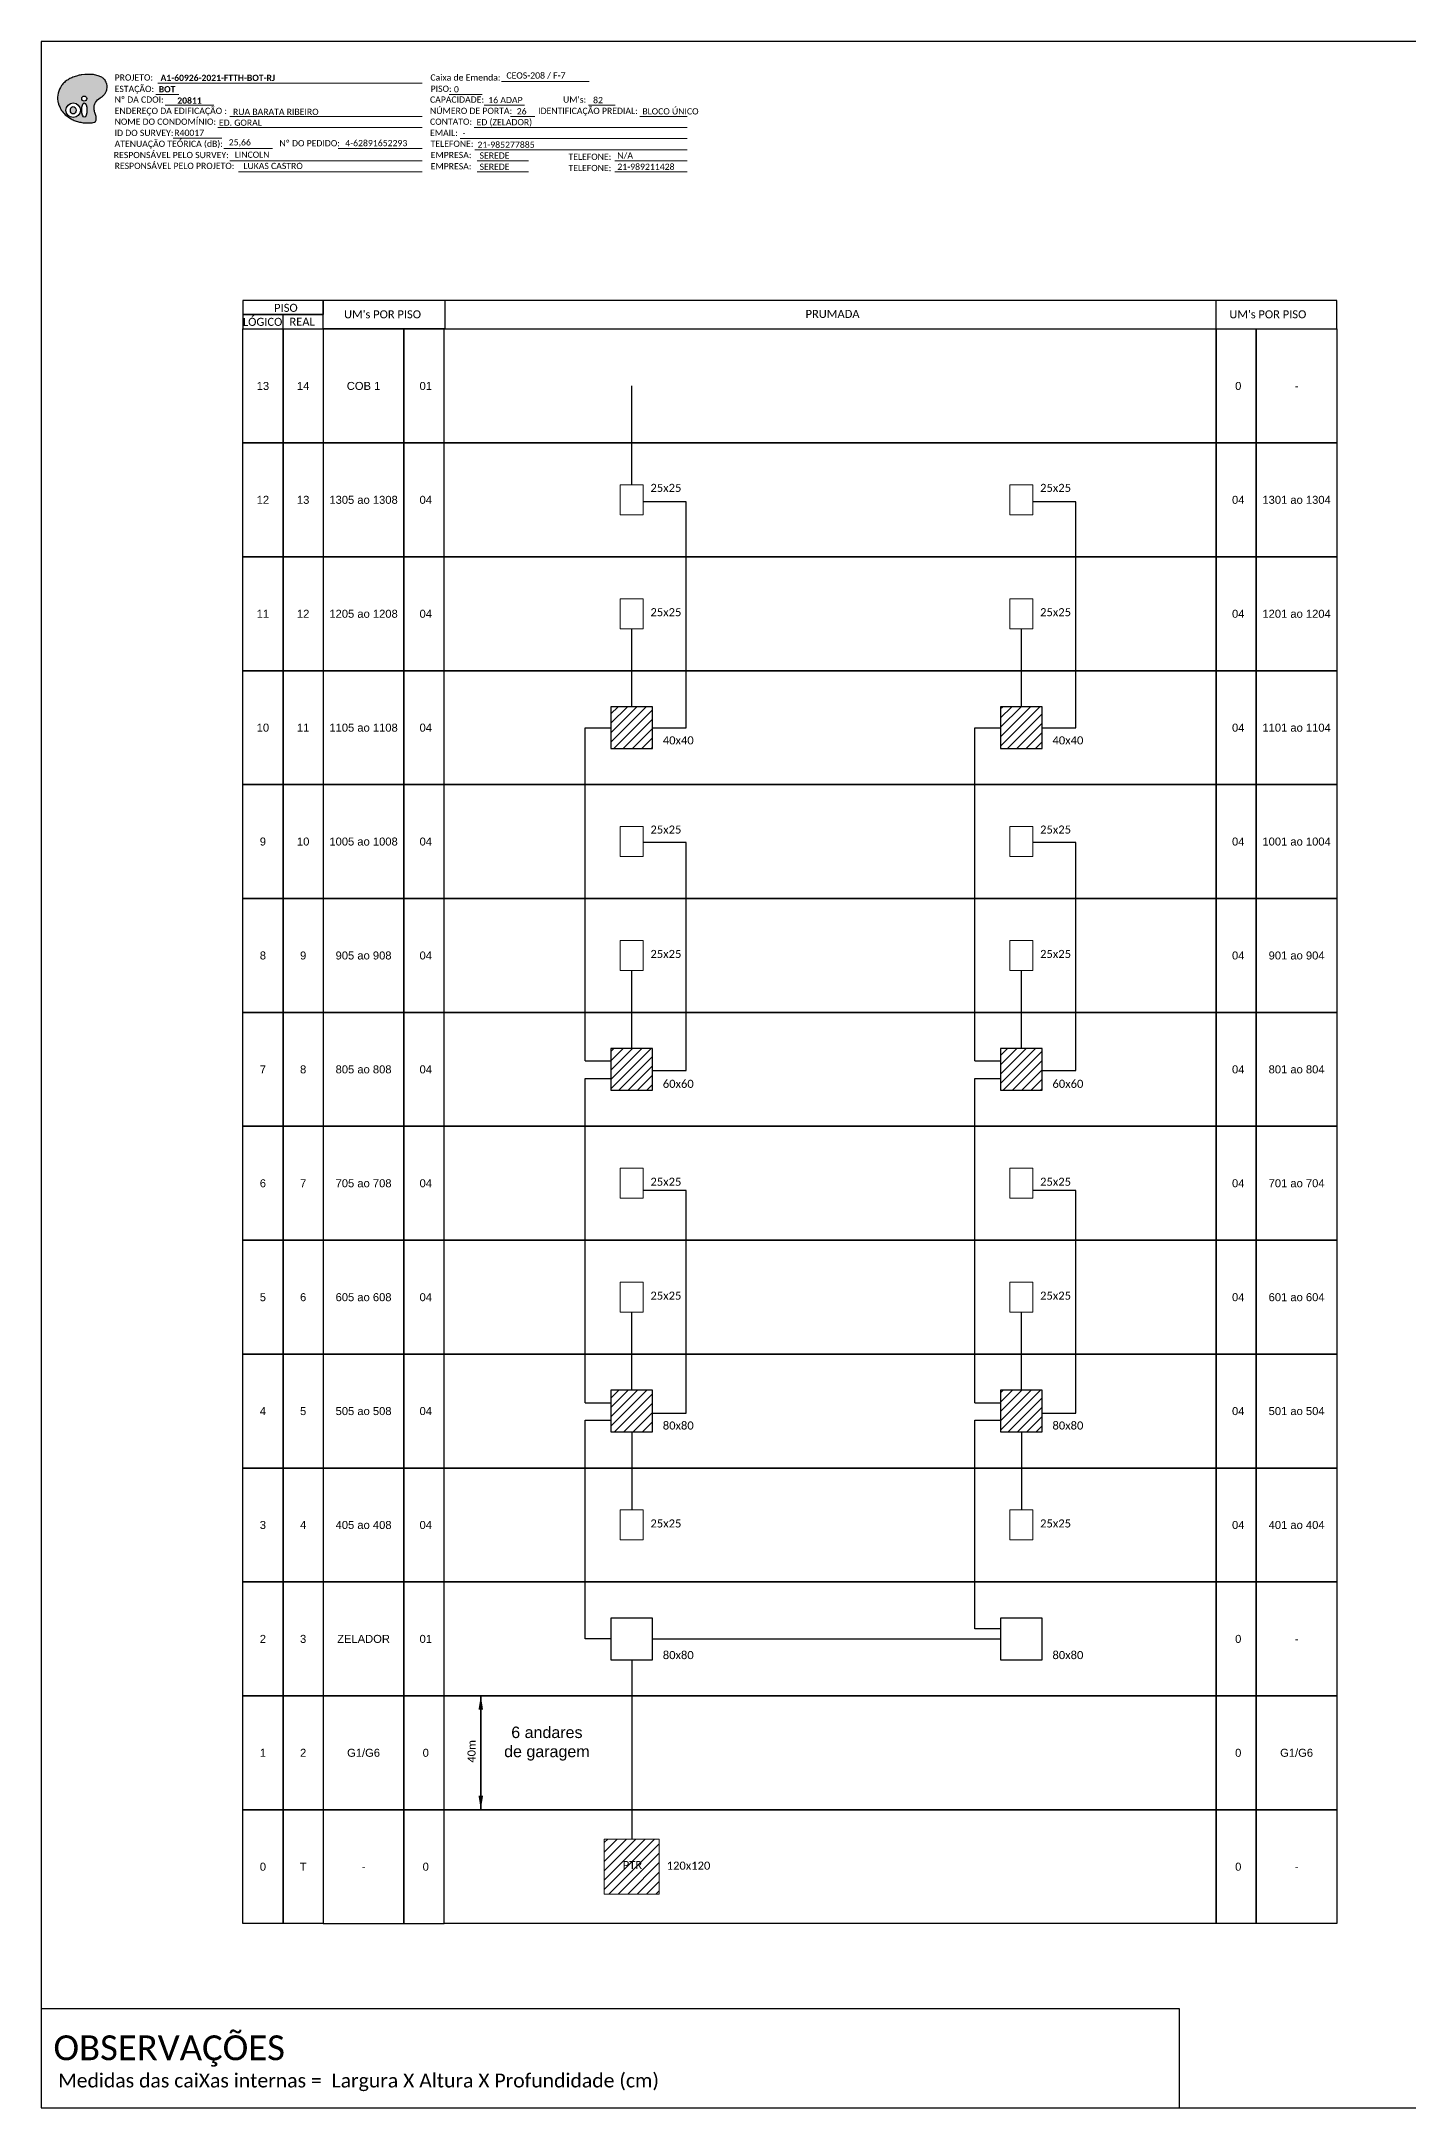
# Model space of a CAD drawing. Extents: x -89 to 1639, y 705 to 1299.
# Drawn here: x 800 to 1193, y 705 to 1299 of the extents above; entities that cross this region are included whole.
import ezdxf
from ezdxf.enums import TextEntityAlignment as Align

# ---------------------------------------------------------------- set-up
doc = ezdxf.new("R2010")
doc.units = 0
doc.styles.add('ARIAL', font='arial.ttf')
doc.styles.get("Standard").update_dxf_attribs({"font": 'arial.ttf'})
doc.styles.add('WMF-Calibri0', font='CALIBRI.TTF')
doc.styles.add('WMF-Calibri1', font='CALIBRIB.TTF')
doc.dimstyles.get("Standard").update_dxf_attribs({"dimtxt": 0.18, "dimasz": 0.18, "dimexe": 0.18, "dimexo": 0.0625, "dimgap": 0.09, "dimtad": 0, "dimtih": 1, "dimtoh": 1, "dimdec": 4, "dimzin": 0, "dimdsep": 46, "dimtxsty": 'Standard', "dimcen": 0.09, "dimadec": 0, "dimazin": 0, "dimtfac": 1, "dimtdec": 4, "dimtofl": 0, "dimtmove": 0, "dimatfit": 3, "dimfxl": 0, "dimtolj": 1, "dimtzin": 0, "dimarcsym": 0})
pattern_1 = [(45, (-79.5, -29.3219), (-1.3470384, 1.3470384), [])]

# ---------------------------------------------------------------- blocks, each defined once
blk = doc.blocks.new('OI')
h = blk.add_hatch(color=40)
edge = h.paths.add_edge_path()
edge.add_spline(control_points=[(4.35, -0.67), (3.92, -0.99), (3.26, -1.5), (2.81, -2.59), (2.9, -3.5), (3.06, -4.27), (3.31, -4.85), (3.37, -5.39), (3.4, -5.88), (3.2, -6.4), (2.54, -6.61), (1.65, -6.63), (0.55, -6.67), (-0.56, -6.42), (-1.61, -6.14), (-2.77, -5.61), (-3.92, -4.77), (-4.89, -3.7), (-5.34, -2.65), (-5.6, -1.94), (-5.85, -0.96), (-5.71, 0.47), (-5.1, 2.02), (-4.14, 3.02), (-3.3, 3.61), (-2.37, 4.16), (-1.36, 4.44), (-0.56, 4.7), (0.79, 4.85), (2.24, 4.97), (3.79, 4.57), (4.67, 4.21), (5.44, 3.65), (5.76, 2.99), (6.03, 2.21), (6.01, 1.46), (5.72, 0.64), (5.31, 0.08), (4.88, -0.38), (4.51, -0.55), (4.35, -0.67)], knot_values=[0, 0, 0, 0, 1.60434, 2.417191, 3.427595, 4.282808, 4.776746, 5.304182, 5.888771, 6.258406, 6.858137, 7.79129, 8.986195, 10.124242, 11.187857, 12.242908, 13.953784, 15.414161, 16.515391, 17.349188, 17.675853, 19.552021, 21.515531, 22.568638, 23.63245, 24.621084, 25.782718, 26.745347, 27.142653, 29.870543, 31.004649, 31.921532, 32.709589, 33.801391, 34.042471, 35.192333, 35.971461, 36.628871, 37.254359, 37.836911, 37.836911, 37.836911, 37.836911], degree=3, periodic=0)
h.paths.add_polyline_path([(1.13, -0.87, -1), (-0.04, -0.87, -1)], flags=16)
edge = h.paths.add_edge_path(flags=16)
edge.add_ellipse((0.56, -3.59), major_axis=(-0.02, 1.71), ratio=0.361305, start_angle=0, end_angle=360)
h.paths.add_polyline_path([(-0.36, -3.62, -1), (-3.8, -3.62, -1)], flags=16)
edge = h.paths.add_edge_path(flags=0)
edge.add_ellipse((-2.08, -3.62), major_axis=(0, 0.885), ratio=0.758294, start_angle=0, end_angle=360)
at = {"color": 40}
for centre, radius in [((-2.08, -3.62), 1.72), ((0.54, -0.87), 0.587)]:
    blk.add_circle(centre, radius, dxfattribs=at)
blk.add_ellipse((-2.08, -3.62), major_axis=(0, 0.885), ratio=0.758294, start_param=-3.141592653589792, end_param=3.141592653589792, dxfattribs=at)
blk.add_ellipse((0.56, -3.59), major_axis=(-0.02, 1.71), ratio=0.361305, dxfattribs=at)
at = {"color": 40, "start_tangent": (-0.800898, -0.598801), "end_tangent": (-0.800898, -0.598801)}
blk.add_spline([(4.35, -0.67), (3.2, -1.78), (2.9, -2.54), (2.92, -3.55), (3.12, -4.38), (3.28, -4.85), (3.37, -5.37), (3.35, -5.95), (3.2, -6.29), (2.66, -6.55), (1.73, -6.63), (0.54, -6.62), (-0.58, -6.41), (-1.6, -6.11), (-2.56, -5.67), (-3.95, -4.67), (-4.89, -3.56), (-5.37, -2.56), (-5.64, -1.78), (-5.72, -1.46), (-5.63, 0.42), (-4.84, 2.22), (-4.13, 2.99), (-3.27, 3.62), (-2.4, 4.09), (-1.3, 4.47), (-0.37, 4.72), (0.02, 4.77), (2.75, 4.8), (3.85, 4.53), (4.69, 4.16), (5.31, 3.68), (5.85, 2.73), (5.93, 2.5), (5.94, 1.35), (5.67, 0.62), (5.29, 0.08), (4.84, -0.36), (4.35, -0.67)], degree=3, dxfattribs=at)
blk = doc.blocks.new('CARIMBO')
at = {"color": 7, "lineweight": 0}
for points in [[(35.66, -16.79), (111.64, -16.79)], [(134.48, -16.3), (159.61, -16.3)], [(35.15, -20.06), (41.7, -20.06)], [(37.81, -23.14), (51.75, -23.14)], [(119.43, -20.02), (128.92, -20.02)], [(129.48, -23.14), (141.1, -23.14)], [(159.42, -23.14), (167.09, -23.14)], [(52.97, -29.48), (111.64, -29.48)], [(56.38, -26.37), (111.64, -26.37)], [(126.6, -29.48), (187.83, -29.48)], [(137.07, -26.37), (144.01, -26.37)], [(174.24, -26.37), (187.8, -26.37)], [(40.13, -32.55), (54.07, -32.55)], [(54.67, -35.52), (68.61, -35.52)], [(122.56, -32.72), (187.83, -32.72)], [(56.38, -39.07), (111.64, -39.07)], [(126.84, -35.96), (187.83, -35.96)], [(127.45, -39.07), (142.25, -39.07)], [(167.06, -39.07), (187.83, -39.07)], [(58.87, -42.31), (111.64, -42.31)], [(127.45, -42.31), (142.25, -42.31)], [(167.06, -42.31), (187.83, -42.31)]]:
    blk.add_lwpolyline(points, dxfattribs=at)
at = {"color": 7, "xscale": 1.213923925163967, "yscale": 1.213923925163967, "zscale": 1.213923925163967, "rotation": 0.1532896023949059}
blk.add_blockref('OI', (13.86, -20.16), dxfattribs=at)
at = {"color": 7, "lineweight": 0, "style": 'WMF-Calibri0'}
for s, height, p in [('PROJETO:', 1.793, (23.26, -16.04)), ('ESTAÇÃO:', 1.793, (23.26, -19.32)), ('Caixa de Emenda:', 1.7927, (114.02, -16.04)), ('PISO:', 1.793, (114.09, -19.28)), ('ENDEREÇO DA EDIFICAÇÃO :', 1.7927, (23.26, -25.63)), ('Nº DA CDOI:', 1.7927, (23.26, -22.39)), ('CAPACIDADE:', 1.7927, (113.91, -22.39)), ('NÚMERO DE PORTA:', 1.7927, (113.91, -25.63)), ('IDENTIFICAÇÃO PREDIAL:', 1.7927, (144.99, -25.63)), ("UM's:", 1.793, (152.15, -22.39)), ('NOME DO CONDOMÍNIO:', 1.7927, (23.26, -28.74)), ('CONTATO:', 1.793, (113.91, -28.74)), ('ATENUAÇÃO TEÓRICA (dB):', 1.7927, (23.26, -35.09)), ('ID DO SURVEY:', 1.7927, (23.26, -31.97)), ('EMAIL:', 1.793, (113.91, -31.97)), ('TELEFONE:', 1.793, (114.09, -35.09)), ('RESPONSÁVEL PELO SURVEY:', 1.7927, (23.02, -38.32)), ('RESPONSÁVEL PELO PROJETO:', 1.7927, (23.26, -41.44)), ('EMPRESA:', 1.793, (114.09, -38.32)), ('EMPRESA:', 1.793, (114.09, -41.56)), ('TELEFONE:', 1.793, (153.7, -38.83)), ('TELEFONE:', 1.793, (153.7, -42.06))]:
    blk.add_text(s, height=height, dxfattribs=at).set_placement(p)
at = {"color": 7, "lineweight": 0, "flags": 8}
for tag, p, style in [('EST', (35.94, -19.41), 'WMF-Calibri1'), ('PROJ', (36.46, -16.13), 'WMF-Calibri1'), ('PISO_PTR', (120.78, -19.42), 'WMF-Calibri0'), ('CEOS-XX', (135.87, -15.46), 'WMF-Calibri0'), ('CAPAC.', (130.66, -22.52), 'WMF-Calibri0'), ("UC'S", (160.78, -22.54), 'WMF-Calibri0'), ('NOME_DO_COND.', (53.23, -29.02), 'WMF-Calibri0'), ('LOGRADOURO', (56.65, -25.91), 'WMF-Calibri0'), ('NOME_DO_CONTATO', (127.3, -28.89), 'WMF-Calibri0'), ('N°', (138.85, -25.77), 'WMF-Calibri0'), ('N°PREDIO', (174.94, -25.77), 'WMF-Calibri0'), ('_ID_', (40.39, -31.94), 'WMF-Calibri0'), ('O_POTEN', (56.06, -34.68), 'WMF-Calibri0'), ('EMAIL', (123.26, -32.12), 'WMF-Calibri0'), ('TELEFONE', (127.55, -35.36), 'WMF-Calibri0'), ('RES_SURVEY', (57.78, -38.23), 'WMF-Calibri0'), ('RES_PROJ', (60.27, -41.47), 'WMF-Calibri0'), ('EMP_RESP_SURVEY', (128.16, -38.47), 'WMF-Calibri0'), ('EMP_RESP_PROJ', (128.16, -41.71), 'WMF-Calibri0'), ('CONT_RESP_SURVEY', (167.76, -38.47), 'WMF-Calibri0'), ('CONT_RESP_PROJ', (167.76, -41.71), 'WMF-Calibri0')]:
    blk.add_attdef(tag, p, '', height=1.79, dxfattribs=dict(at, style=style))
at = {"color": 7, "lineweight": 0, "style": 'WMF-Calibri1', "flags": 8}
blk.add_attdef("N° CDO'S", text='', height=1.79, dxfattribs=at).set_placement((44.78, -22.68), align=Align.CENTER)

msp = doc.modelspace()

# ---------------------------------------------------------------- hatches: boundary and pattern name
h = msp.add_hatch()
h.set_pattern_fill('ANSI31', color=1, scale=0.6)
h.set_pattern_definition(pattern_1)
h.paths.add_polyline_path([(963.89, 1095.73), (975.89, 1095.73), (975.89, 1107.73), (963.89, 1107.73)])
h = msp.add_hatch()
h.set_pattern_fill('ANSI31', color=1, scale=0.6)
h.set_pattern_definition(pattern_1)
h.paths.add_polyline_path([(1075.89, 1095.73), (1087.89, 1095.73), (1087.89, 1107.73), (1075.89, 1107.73)])
h = msp.add_hatch()
h.set_pattern_fill('ANSI31', color=1, scale=0.6)
h.set_pattern_definition(pattern_1)
h.paths.add_polyline_path([(963.89, 997.5), (975.89, 997.5), (975.89, 1009.5), (963.89, 1009.5)])
h = msp.add_hatch()
h.set_pattern_fill('ANSI31', color=1, scale=0.6)
h.set_pattern_definition(pattern_1)
h.paths.add_polyline_path([(1075.89, 997.5), (1087.89, 997.5), (1087.89, 1009.5), (1075.89, 1009.5)])
h = msp.add_hatch()
h.set_pattern_fill('ANSI31', color=1, scale=0.6)
h.set_pattern_definition(pattern_1)
h.paths.add_polyline_path([(963.89, 899.27), (975.89, 899.27), (975.89, 911.27), (963.89, 911.27)])
h = msp.add_hatch()
h.set_pattern_fill('ANSI31', color=1, scale=0.6)
h.set_pattern_definition(pattern_1)
h.paths.add_polyline_path([(1075.89, 899.27), (1087.89, 899.27), (1087.89, 911.27), (1075.89, 911.27)])
h = msp.add_hatch()
h.set_pattern_fill('ANSI31', color=1, scale=0.6)
h.set_pattern_definition([(45, (491.809, 3414.6042), (-1.3470384, 1.3470384), [])])
h.paths.add_polyline_path([(977.79, 782.2), (961.99, 782.2), (961.99, 766.39), (977.79, 766.39)])
h.paths.add_polyline_path([(966.72, 773.02), (973.53, 773.02), (973.53, 776.5), (966.72, 776.5)], flags=24)

# ---------------------------------------------------------------- linework, layer by layer
at = {"color": 3, "ltscale": 0.5}
for p, q in [((956.5, 1005.91), (963.89, 1005.91)), ((1068.5, 1005.91), (1075.89, 1005.91)), ((956.5, 1000.91), (963.89, 1000.91)), ((1068.5, 1000.91), (1075.89, 1000.91)), ((956.5, 907.68), (963.89, 907.68)), ((1068.5, 907.68), (1075.89, 907.68)), ((956.5, 902.68), (963.89, 902.68)), ((1068.5, 902.68), (1075.89, 902.68))]:
    msp.add_line(p, q, dxfattribs=at)
for points in [[(800.18, 705.02), (1638.75, 705.02), (1638.75, 1299.02), (800.18, 1299.02), (800.18, 705.02)], [(881.23, 1216.33), (1172.55, 1216.33), (1172.55, 1224.56), (881.23, 1224.56), (881.23, 1224.56), (881.23, 1220.45)], [(916.28, 1216.33), (916.28, 1224.56)], [(1137.82, 1216.33), (1137.82, 1224.56)], [(869.65, 1216.33), (869.65, 1220.45)]]:
    msp.add_lwpolyline(points)
at = {"color": 7, "lineweight": 0}
msp.add_lwpolyline([(885.49, 1268.26), (909.64, 1268.26)], dxfattribs=at)
for points in [[(858.08, 1220.45), (881.23, 1220.45), (881.23, 1224.56), (858.08, 1224.56)], [(858.08, 1216.33), (881.23, 1216.33), (881.23, 1220.45), (858.08, 1220.45)], [(858.08, 1216.33), (869.65, 1216.33), (869.65, 1183.59), (858.08, 1183.59)], [(869.65, 1216.33), (881.23, 1216.33), (881.23, 1183.59), (869.65, 1183.59)], [(904.37, 1216.33), (881.23, 1216.33), (881.23, 1183.59), (904.37, 1183.59)], [(915.94, 1216.33), (904.37, 1216.33), (904.37, 1183.59), (915.94, 1183.59)], [(915.94, 1216.33), (1137.84, 1216.33), (1137.84, 1183.59), (915.94, 1183.59)], [(1137.84, 1216.33), (1149.41, 1216.33), (1149.41, 1183.59), (1137.84, 1183.59)], [(1149.41, 1216.33), (1172.55, 1216.33), (1172.55, 1183.59), (1149.41, 1183.59)], [(858.08, 1183.59), (869.65, 1183.59), (869.65, 1150.85), (858.08, 1150.85)], [(869.65, 1183.59), (881.23, 1183.59), (881.23, 1150.85), (869.65, 1150.85)], [(904.37, 1183.59), (881.23, 1183.59), (881.23, 1150.85), (904.37, 1150.85)], [(915.94, 1183.59), (904.37, 1183.59), (904.37, 1150.85), (915.94, 1150.85)], [(915.94, 1183.59), (1137.84, 1183.59), (1137.84, 1150.85), (915.94, 1150.85)], [(1137.84, 1183.59), (1149.41, 1183.59), (1149.41, 1150.85), (1137.84, 1150.85)], [(1149.41, 1183.59), (1172.55, 1183.59), (1172.55, 1150.85), (1149.41, 1150.85)], [(858.08, 1150.85), (869.65, 1150.85), (869.65, 1118.1), (858.08, 1118.1)], [(869.65, 1150.85), (881.23, 1150.85), (881.23, 1118.1), (869.65, 1118.1)], [(904.37, 1150.85), (881.23, 1150.85), (881.23, 1118.1), (904.37, 1118.1)], [(915.94, 1150.85), (904.37, 1150.85), (904.37, 1118.1), (915.94, 1118.1)], [(915.94, 1150.85), (1137.84, 1150.85), (1137.84, 1118.1), (915.94, 1118.1)], [(1137.84, 1150.85), (1149.41, 1150.85), (1149.41, 1118.1), (1137.84, 1118.1)], [(1149.41, 1150.85), (1172.55, 1150.85), (1172.55, 1118.1), (1149.41, 1118.1)], [(858.08, 1118.1), (869.65, 1118.1), (869.65, 1085.36), (858.08, 1085.36)], [(869.65, 1118.1), (881.23, 1118.1), (881.23, 1085.36), (869.65, 1085.36)], [(869.65, 1118.1), (881.23, 1118.1), (881.23, 1085.36), (869.65, 1085.36)], [(904.37, 1118.1), (881.23, 1118.1), (881.23, 1085.36), (904.37, 1085.36)], [(915.94, 1118.1), (904.37, 1118.1), (904.37, 1085.36), (915.94, 1085.36)], [(915.94, 1118.1), (1137.84, 1118.1), (1137.84, 1085.36), (915.94, 1085.36)], [(1137.84, 1118.1), (1149.41, 1118.1), (1149.41, 1085.36), (1137.84, 1085.36)], [(1149.41, 1118.1), (1172.55, 1118.1), (1172.55, 1085.36), (1149.41, 1085.36)], [(858.08, 1085.36), (869.65, 1085.36), (869.65, 1052.62), (858.08, 1052.62)], [(869.65, 1085.36), (881.23, 1085.36), (881.23, 1052.62), (869.65, 1052.62)], [(869.65, 1085.36), (881.23, 1085.36), (881.23, 1052.62), (869.65, 1052.62)], [(904.37, 1085.36), (881.23, 1085.36), (881.23, 1052.62), (904.37, 1052.62)], [(915.94, 1085.36), (904.37, 1085.36), (904.37, 1052.62), (915.94, 1052.62)], [(915.94, 1085.36), (1137.84, 1085.36), (1137.84, 1052.62), (915.94, 1052.62)], [(1137.84, 1085.36), (1149.41, 1085.36), (1149.41, 1052.62), (1137.84, 1052.62)], [(1149.41, 1085.36), (1172.55, 1085.36), (1172.55, 1052.62), (1149.41, 1052.62)], [(858.08, 1052.62), (869.65, 1052.62), (869.65, 1019.87), (858.08, 1019.87)], [(869.65, 1052.62), (881.23, 1052.62), (881.23, 1019.87), (869.65, 1019.87)], [(869.65, 1052.62), (881.23, 1052.62), (881.23, 1019.87), (869.65, 1019.87)], [(904.37, 1052.62), (881.23, 1052.62), (881.23, 1019.87), (904.37, 1019.87)], [(915.94, 1052.62), (904.37, 1052.62), (904.37, 1019.87), (915.94, 1019.87)], [(915.94, 1052.62), (1137.84, 1052.62), (1137.84, 1019.87), (915.94, 1019.87)], [(1137.84, 1052.62), (1149.41, 1052.62), (1149.41, 1019.87), (1137.84, 1019.87)], [(1149.41, 1052.62), (1172.55, 1052.62), (1172.55, 1019.87), (1149.41, 1019.87)], [(858.08, 1019.87), (869.65, 1019.87), (869.65, 987.13), (858.08, 987.13)], [(869.65, 1019.87), (881.23, 1019.87), (881.23, 987.13), (869.65, 987.13)], [(869.65, 1019.87), (881.23, 1019.87), (881.23, 987.13), (869.65, 987.13)], [(904.37, 1019.87), (881.23, 1019.87), (881.23, 987.13), (904.37, 987.13)], [(915.94, 1019.87), (904.37, 1019.87), (904.37, 987.13), (915.94, 987.13)], [(915.94, 1019.87), (1137.84, 1019.87), (1137.84, 987.13), (915.94, 987.13)], [(1137.84, 1019.87), (1149.41, 1019.87), (1149.41, 987.13), (1137.84, 987.13)], [(1149.41, 1019.87), (1172.55, 1019.87), (1172.55, 987.13), (1149.41, 987.13)], [(858.08, 987.13), (869.65, 987.13), (869.65, 954.38), (858.08, 954.38)], [(869.65, 987.13), (881.23, 987.13), (881.23, 954.38), (869.65, 954.38)], [(869.65, 987.13), (881.23, 987.13), (881.23, 954.38), (869.65, 954.38)], [(904.37, 987.13), (881.23, 987.13), (881.23, 954.38), (904.37, 954.38)], [(915.94, 987.13), (904.37, 987.13), (904.37, 954.38), (915.94, 954.38)], [(915.94, 987.13), (1137.84, 987.13), (1137.84, 954.38), (915.94, 954.38)], [(1137.84, 987.13), (1149.41, 987.13), (1149.41, 954.38), (1137.84, 954.38)], [(1149.41, 987.13), (1172.55, 987.13), (1172.55, 954.38), (1149.41, 954.38)], [(858.08, 954.38), (869.65, 954.38), (869.65, 921.64), (858.08, 921.64)], [(869.65, 954.38), (881.23, 954.38), (881.23, 921.64), (869.65, 921.64)], [(869.65, 954.38), (881.23, 954.38), (881.23, 921.64), (869.65, 921.64)], [(904.37, 954.38), (881.23, 954.38), (881.23, 921.64), (904.37, 921.64)], [(915.94, 954.38), (904.37, 954.38), (904.37, 921.64), (915.94, 921.64)], [(915.94, 954.38), (1137.84, 954.38), (1137.84, 921.64), (915.94, 921.64)], [(1137.84, 954.38), (1149.41, 954.38), (1149.41, 921.64), (1137.84, 921.64)], [(1149.41, 954.38), (1172.55, 954.38), (1172.55, 921.64), (1149.41, 921.64)], [(858.08, 921.64), (869.65, 921.64), (869.65, 888.9), (858.08, 888.9)], [(869.65, 921.64), (881.23, 921.64), (881.23, 888.9), (869.65, 888.9)], [(869.65, 921.64), (881.23, 921.64), (881.23, 888.9), (869.65, 888.9)], [(904.37, 921.64), (881.23, 921.64), (881.23, 888.9), (904.37, 888.9)], [(915.94, 921.64), (904.37, 921.64), (904.37, 888.9), (915.94, 888.9)], [(915.94, 921.64), (1137.84, 921.64), (1137.84, 888.9), (915.94, 888.9)], [(1137.84, 921.64), (1149.41, 921.64), (1149.41, 888.9), (1137.84, 888.9)], [(1149.41, 921.64), (1172.55, 921.64), (1172.55, 888.9), (1149.41, 888.9)], [(858.08, 888.9), (869.65, 888.9), (869.65, 856.15), (858.08, 856.15)], [(869.65, 888.9), (881.23, 888.9), (881.23, 856.15), (869.65, 856.15)], [(869.65, 888.9), (881.23, 888.9), (881.23, 856.15), (869.65, 856.15)], [(904.37, 888.9), (881.23, 888.9), (881.23, 856.15), (904.37, 856.15)], [(915.94, 888.9), (904.37, 888.9), (904.37, 856.15), (915.94, 856.15)], [(915.94, 888.9), (1137.84, 888.9), (1137.84, 856.15), (915.94, 856.15)], [(1137.84, 888.9), (1149.41, 888.9), (1149.41, 856.15), (1137.84, 856.15)], [(1149.41, 888.9), (1172.55, 888.9), (1172.55, 856.15), (1149.41, 856.15)], [(858.08, 856.15), (869.65, 856.15), (869.65, 823.41), (858.08, 823.41)], [(869.65, 856.15), (881.23, 856.15), (881.23, 823.41), (869.65, 823.41)], [(869.65, 856.15), (881.23, 856.15), (881.23, 823.41), (869.65, 823.41)], [(904.37, 856.15), (881.23, 856.15), (881.23, 823.41), (904.37, 823.41)], [(915.94, 856.15), (904.37, 856.15), (904.37, 823.41), (915.94, 823.41)], [(915.94, 856.15), (1137.84, 856.15), (1137.84, 823.41), (915.94, 823.41)], [(1137.84, 856.15), (1149.41, 856.15), (1149.41, 823.41), (1137.84, 823.41)], [(1149.41, 856.15), (1172.55, 856.15), (1172.55, 823.41), (1149.41, 823.41)], [(963.89, 833.78), (975.89, 833.78), (975.89, 845.78), (963.89, 845.78)], [(1075.89, 833.78), (1087.89, 833.78), (1087.89, 845.78), (1075.89, 845.78)], [(858.08, 823.41), (869.65, 823.41), (869.65, 790.67), (858.08, 790.67)], [(869.65, 823.41), (881.23, 823.41), (881.23, 790.67), (869.65, 790.67)], [(869.65, 823.41), (881.23, 823.41), (881.23, 790.67), (869.65, 790.67)], [(904.37, 823.41), (881.23, 823.41), (881.23, 790.67), (904.37, 790.67)], [(915.94, 823.41), (904.37, 823.41), (904.37, 790.67), (915.94, 790.67)], [(915.94, 823.41), (1137.84, 823.41), (1137.84, 790.67), (915.94, 790.67)], [(1137.84, 823.41), (1149.41, 823.41), (1149.41, 790.67), (1137.84, 790.67)], [(1149.41, 823.41), (1172.55, 823.41), (1172.55, 790.67), (1149.41, 790.67)], [(858.08, 790.67), (869.65, 790.67), (869.65, 757.92), (858.08, 757.92)], [(869.65, 790.67), (881.23, 790.67), (881.23, 757.92), (869.65, 757.92)], [(869.65, 790.67), (881.23, 790.67), (881.23, 757.92), (869.65, 757.92)], [(904.37, 790.67), (881.23, 790.67), (881.23, 757.92), (904.37, 757.92)], [(915.94, 790.67), (904.37, 790.67), (904.37, 757.92), (915.94, 757.92)], [(915.94, 790.67), (1137.84, 790.67), (1137.84, 757.92), (915.94, 757.92)], [(1137.84, 790.67), (1149.41, 790.67), (1149.41, 757.92), (1137.84, 757.92)], [(1149.41, 790.67), (1172.55, 790.67), (1172.55, 757.92), (1149.41, 757.92)]]:
    msp.add_lwpolyline(points, close=True)
at = {"color": 3, "ltscale": 0.5}
for points in [[(969.89, 1171.53), (969.89, 1199.96)], [(975.89, 1101.68), (985.5, 1101.68), (985.5, 1166.68), (973.2, 1166.68)], [(1087.89, 1101.68), (1097.5, 1101.68), (1097.5, 1166.68), (1085.2, 1166.68)], [(969.89, 1107.73), (969.89, 1130.16)], [(1081.89, 1107.73), (1081.89, 1130.16)], [(956.5, 1005.91), (956.5, 1101.68), (963.89, 1101.68)], [(1068.5, 1005.91), (1068.5, 1101.68), (1075.89, 1101.68)], [(975.89, 1003.18), (985.5, 1003.18), (985.5, 1068.68), (973.2, 1068.68)], [(1087.89, 1003.18), (1097.5, 1003.18), (1097.5, 1068.68), (1085.2, 1068.68)], [(969.89, 1009.5), (969.89, 1031.93)], [(1081.89, 1009.5), (1081.89, 1031.93)], [(956.5, 907.68), (956.5, 1000.91)], [(1068.5, 907.68), (1068.5, 1000.91)], [(975.89, 904.68), (985.5, 904.68), (985.5, 968.68), (973.2, 968.68)], [(1087.89, 904.68), (1097.5, 904.68), (1097.5, 968.68), (1085.2, 968.68)], [(969.89, 911.27), (969.89, 933.7)], [(1081.89, 911.27), (1081.89, 933.7)], [(963.89, 839.78), (956.5, 839.78), (956.5, 902.68)], [(969.89, 899.27), (969.89, 876.84)], [(1075.89, 842.68), (1068.5, 842.68), (1068.5, 902.68)], [(1081.89, 899.27), (1081.89, 876.84)], [(975.89, 839.78), (1075.89, 839.78)], [(969.89, 833.78), (969.89, 782.2)]]:
    msp.add_lwpolyline(points, dxfattribs=at)
at = {"color": 0, "lineweight": 0}
for points in [[(966.58, 1171.53), (973.2, 1171.53), (973.2, 1162.91), (966.58, 1162.91)], [(1078.58, 1171.53), (1085.2, 1171.53), (1085.2, 1162.91), (1078.58, 1162.91)], [(966.58, 1138.78), (973.2, 1138.78), (973.2, 1130.16), (966.58, 1130.16)], [(1078.58, 1138.78), (1085.2, 1138.78), (1085.2, 1130.16), (1078.58, 1130.16)], [(966.58, 1073.3), (973.2, 1073.3), (973.2, 1064.68), (966.58, 1064.68)], [(1078.58, 1073.3), (1085.2, 1073.3), (1085.2, 1064.68), (1078.58, 1064.68)], [(966.58, 1040.55), (973.2, 1040.55), (973.2, 1031.93), (966.58, 1031.93)], [(1078.58, 1040.55), (1085.2, 1040.55), (1085.2, 1031.93), (1078.58, 1031.93)], [(966.58, 975.07), (973.2, 975.07), (973.2, 966.45), (966.58, 966.45)], [(1078.58, 975.07), (1085.2, 975.07), (1085.2, 966.45), (1078.58, 966.45)], [(966.58, 942.32), (973.2, 942.32), (973.2, 933.7), (966.58, 933.7)], [(1078.58, 942.32), (1085.2, 942.32), (1085.2, 933.7), (1078.58, 933.7)], [(966.58, 876.84), (973.2, 876.84), (973.2, 868.22), (966.58, 868.22)], [(1078.58, 876.84), (1085.2, 876.84), (1085.2, 868.22), (1078.58, 868.22)]]:
    msp.add_lwpolyline(points, close=True, dxfattribs=at)
at = {"color": 1}
for points in [[(963.89, 1095.73), (975.89, 1095.73), (975.89, 1107.73), (963.89, 1107.73)], [(1075.89, 1095.73), (1087.89, 1095.73), (1087.89, 1107.73), (1075.89, 1107.73)], [(963.89, 997.5), (975.89, 997.5), (975.89, 1009.5), (963.89, 1009.5)], [(1075.89, 997.5), (1087.89, 997.5), (1087.89, 1009.5), (1075.89, 1009.5)], [(963.89, 899.27), (975.89, 899.27), (975.89, 911.27), (963.89, 911.27)], [(1075.89, 899.27), (1087.89, 899.27), (1087.89, 911.27), (1075.89, 911.27)]]:
    msp.add_lwpolyline(points, close=True, dxfattribs=at)
at = {"color": 1, "lineweight": 0}
msp.add_lwpolyline([(961.99, 782.2), (977.79, 782.2), (977.79, 766.39), (961.99, 766.39)], close=True, dxfattribs=at)
at = {"color": 7}
msp.add_lwpolyline([(800.26, 733.5), (1127.21, 733.5), (1127.21, 705.02)], dxfattribs=at)

# ---------------------------------------------------------------- block references
ref = msp.add_blockref('CARIMBO', (797.99, 1303.77))
ref.add_attrib('PROJ', 'A1-60926-2021-FTTH-BOT-RJ', (834.45, 1287.63), dxfattribs={"color": 7, "lineweight": 0, "height": 1.7927, "style": 'WMF-Calibri1'})
ref.add_attrib('EST', 'BOT', (833.93, 1284.35), dxfattribs={"color": 7, "lineweight": 0, "height": 1.793, "style": 'WMF-Calibri1'})
ref.add_attrib("N° CDO'S", '20811', dxfattribs={"color": 7, "lineweight": 0, "height": 1.793, "style": 'WMF-Calibri1'}).set_placement((842.77, 1281.09), align=Align.CENTER)
ref.add_attrib('LOGRADOURO', ' RUA BARATA RIBEIRO', (854.64, 1277.86), dxfattribs={"color": 7, "lineweight": 0, "height": 1.7927, "style": 'WMF-Calibri0'})
ref.add_attrib('NOME_DO_COND.', 'ED. GORAL', (851.22, 1274.74), dxfattribs={"color": 7, "lineweight": 0, "height": 1.793, "style": 'WMF-Calibri0'})
ref.add_attrib('_ID_', 'R40017', (838.39, 1271.83), dxfattribs={"color": 7, "lineweight": 0, "height": 1.793, "style": 'WMF-Calibri0'})
ref.add_attrib('O_POTEN', '25,66', (854.05, 1269.09), dxfattribs={"color": 7, "lineweight": 0, "height": 1.793, "style": 'WMF-Calibri0'})
ref.add_attrib('RES_SURVEY', 'LINCOLN', (855.77, 1265.54), dxfattribs={"color": 7, "lineweight": 0, "height": 1.793, "style": 'WMF-Calibri0'})
ref.add_attrib('RES_PROJ', 'LUKAS CASTRO', (858.26, 1262.3), dxfattribs={"color": 7, "lineweight": 0, "height": 1.7927, "style": 'WMF-Calibri0'})
ref.add_attrib('CEOS-XX', 'CEOS-208 / F-7', (933.86, 1288.31), dxfattribs={"color": 7, "lineweight": 0, "height": 1.7927, "style": 'WMF-Calibri0'})
ref.add_attrib('CAPAC.', '16 ADAP', (928.65, 1281.25), dxfattribs={"color": 7, "lineweight": 0, "height": 1.793, "style": 'WMF-Calibri0'})
ref.add_attrib("UC'S", '82', (958.77, 1281.23), dxfattribs={"color": 7, "lineweight": 0, "height": 1.793, "style": 'WMF-Calibri0'})
ref.add_attrib('PISO_PTR', '0', (918.78, 1284.34), dxfattribs={"color": 7, "lineweight": 0, "height": 1.79, "style": 'WMF-Calibri0'})
ref.add_attrib('N°', '26', (936.84, 1278), dxfattribs={"color": 7, "lineweight": 0, "height": 1.793, "style": 'WMF-Calibri0'})
ref.add_attrib('N°PREDIO', 'BLOCO ÚNICO', (972.93, 1278), dxfattribs={"color": 7, "lineweight": 0, "height": 1.7927, "style": 'WMF-Calibri0'})
ref.add_attrib('NOME_DO_CONTATO', 'ED (ZELADOR)', (925.29, 1274.88), dxfattribs={"color": 7, "lineweight": 0, "height": 1.7927, "style": 'WMF-Calibri0'})
ref.add_attrib('EMAIL', '-', (921.25, 1271.65), dxfattribs={"color": 7, "lineweight": 0, "height": 1.79, "style": 'WMF-Calibri0'})
ref.add_attrib('TELEFONE', '21-985277885', (925.54, 1268.41), dxfattribs={"color": 7, "lineweight": 0, "height": 1.7927, "style": 'WMF-Calibri0'})
ref.add_attrib('EMP_RESP_SURVEY', 'SEREDE', (926.15, 1265.3), dxfattribs={"color": 7, "lineweight": 0, "height": 1.793, "style": 'WMF-Calibri0'})
ref.add_attrib('EMP_RESP_PROJ', 'SEREDE', (926.15, 1262.06), dxfattribs={"color": 7, "lineweight": 0, "height": 1.793, "style": 'WMF-Calibri0'})
ref.add_attrib('CONT_RESP_SURVEY', 'N/A', (965.75, 1265.3), dxfattribs={"color": 7, "lineweight": 0, "height": 1.793, "style": 'WMF-Calibri0'})
ref.add_attrib('CONT_RESP_PROJ', '21-989211428', (965.75, 1262.06), dxfattribs={"color": 7, "lineweight": 0, "height": 1.7927, "style": 'WMF-Calibri0'})

# ---------------------------------------------------------------- texts
at = {"color": 7, "lineweight": 0, "style": 'WMF-Calibri0'}
msp.add_text('Nº DO PEDIDO:', height=1.7927, dxfattribs=at).set_placement((868.62, 1268.84))
at = {"style": 'WMF-Calibri0'}
for s, height, p in [('  LÓGICO', 2.3, (856.5, 1217.23)), ('     PISO', 2.3, (863.04, 1221.26)), ('    REAL', 2.3, (868.26, 1217.28)), ("UM's POR PISO", 2.3, (887.19, 1219.4)), ('PRUMADA', 2.3, (1019.85, 1219.51)), ("UM's POR PISO", 2.3, (1141.65, 1219.4)), ('25x25', 2.317, (975.26, 1169.5)), ('25x25', 2.317, (1087.26, 1169.5)), ('25x25', 2.317, (975.26, 1133.76)), ('25x25', 2.317, (1087.26, 1133.76)), ('40x40', 2.317, (978.81, 1096.92)), ('40x40', 2.317, (1090.81, 1096.92)), ('25x25', 2.317, (975.26, 1071.27)), ('25x25', 2.317, (1087.26, 1071.27)), ('25x25', 2.317, (975.26, 1035.52)), ('25x25', 2.317, (1087.26, 1035.52)), ('60x60', 2.317, (978.81, 998.19)), ('60x60', 2.317, (1090.81, 998.19)), ('25x25', 2.317, (975.26, 970.04)), ('25x25', 2.317, (1087.26, 970.04)), ('25x25', 2.317, (975.26, 937.29)), ('25x25', 2.317, (1087.26, 937.29)), ('80x80', 2.317, (978.81, 899.96)), ('80x80', 2.317, (1090.81, 899.96)), ('25x25', 2.317, (975.26, 871.81)), ('25x25', 2.317, (1087.26, 871.81)), ('80x80', 2.317, (978.81, 833.97)), ('80x80', 2.317, (1090.81, 833.97)), ('PTR', 2.317, (967.3, 773.61)), ('120x120', 2.317, (979.93, 773.44))]:
    msp.add_text(s, height=height, dxfattribs=at).set_placement(p)
at = {"style": 'ARIAL'}
for s, p in [('13', (863.87, 1199.96)), ('14', (875.44, 1199.96)), ('COB 1', (892.8, 1199.96)), ('01', (910.68, 1199.96)), ('0', (1144.21, 1199.96)), ('-', (1160.98, 1199.96)), ('12', (863.87, 1167.22)), ('13', (875.44, 1167.22)), ('1305 ao 1308', (892.8, 1167.22)), ('04', (910.68, 1167.22)), ('04', (1144.21, 1167.22)), ('1301 ao 1304', (1160.98, 1167.22)), ('11', (863.87, 1134.47)), ('12', (875.44, 1134.47)), ('1205 ao 1208', (892.8, 1134.47)), ('04', (910.68, 1134.47)), ('04', (1144.21, 1134.47)), ('1201 ao 1204', (1160.98, 1134.47)), ('10', (863.87, 1101.73)), ('11', (875.44, 1101.73)), ('1105 ao 1108', (892.8, 1101.73)), ('04', (910.68, 1101.73)), ('04', (1144.21, 1101.73)), ('1101 ao 1104', (1160.98, 1101.73)), ('9', (863.87, 1068.99)), ('10', (875.44, 1068.99)), ('1005 ao 1008', (892.8, 1068.99)), ('04', (910.68, 1068.99)), ('04', (1144.21, 1068.99)), ('1001 ao 1004', (1160.98, 1068.99)), ('8', (863.87, 1036.24)), ('9', (875.44, 1036.24)), ('905 ao 908', (892.8, 1036.24)), ('04', (910.68, 1036.24)), ('04', (1144.21, 1036.24)), ('901 ao 904', (1160.98, 1036.24)), ('7', (863.87, 1003.5)), ('8', (875.44, 1003.5)), ('805 ao 808', (892.8, 1003.5)), ('04', (910.68, 1003.5)), ('04', (1144.21, 1003.5)), ('801 ao 804', (1160.98, 1003.5)), ('6', (863.87, 970.76)), ('7', (875.44, 970.76)), ('705 ao 708', (892.8, 970.76)), ('04', (910.68, 970.76)), ('04', (1144.21, 970.76)), ('701 ao 704', (1160.98, 970.76)), ('5', (863.87, 938.01)), ('6', (875.44, 938.01)), ('605 ao 608', (892.8, 938.01)), ('04', (910.68, 938.01)), ('04', (1144.21, 938.01)), ('601 ao 604', (1160.98, 938.01)), ('4', (863.87, 905.27)), ('5', (875.44, 905.27)), ('505 ao 508', (892.8, 905.27)), ('04', (910.68, 905.27)), ('04', (1144.21, 905.27)), ('501 ao 504', (1160.98, 905.27)), ('3', (863.87, 872.53)), ('4', (875.44, 872.53)), ('405 ao 408', (892.8, 872.53)), ('04', (910.68, 872.53)), ('04', (1144.21, 872.53)), ('401 ao 404', (1160.98, 872.53)), ('2', (863.87, 839.78)), ('3', (875.44, 839.78)), ('ZELADOR', (892.8, 839.78)), ('01', (910.68, 839.78)), ('0', (1144.21, 839.78)), ('-', (1160.98, 839.78)), ('1', (863.87, 807.04)), ('2', (875.44, 807.04)), ('G1/G6', (892.8, 807.04)), ('0', (910.68, 807.04)), ('0', (1144.21, 807.04)), ('G1/G6', (1160.98, 807.04)), ('0', (863.87, 774.29)), ('T', (875.44, 774.29)), ('-', (892.8, 774.29)), ('0', (910.68, 774.29)), ('0', (1144.21, 774.29)), ('-', (1160.98, 774.29))]:
    msp.add_text(s, height=2.3, dxfattribs=at).set_placement(p, align=Align.MIDDLE_CENTER)
at = {"style": 'WMF-Calibri0'}
msp.add_text('40m', height=2.317, rotation=90, dxfattribs=at).set_placement((925, 804.18))
at = {"color": 7, "style": 'WMF-Calibri0'}
msp.add_text('OBSERVAÇÕES', height=7.1308, dxfattribs=at).set_placement((803.67, 718.67))
at = {"color": 2, "insert": (945.5, 809.68), "char_height": 3.2959, "width": 25.4681, "attachment_point": 5}
msp.add_mtext('6 andares de garagem', dxfattribs=at)
at = {"color": 7, "insert": (805.02, 714.83), "char_height": 4, "width": 658.8434, "attachment_point": 1, "style": 'WMF-Calibri0'}
msp.add_mtext('Medidas das caiXas internas =  Largura X Altura X Profundidade (cm)', dxfattribs=at)
at = {"color": 7, "lineweight": 0, "style": 'WMF-Calibri0', "flags": 8}
msp.add_attdef('4-62891652293', (887.53, 1268.87), '4-62891652293', height=1.7927, dxfattribs=at)

# ---------------------------------------------------------------- leaders
at = {"color": 7, "ltscale": 0.5}
for points in [[(926.5, 790.67), (926.5, 823.41), (926, 823.41)], [(926.5, 823.41), (926.5, 790.67)]]:
    msp.add_leader(points, dimstyle='Standard', override={"dimasz": 4}, dxfattribs=at)

doc.saveas('drawing.dxf')
